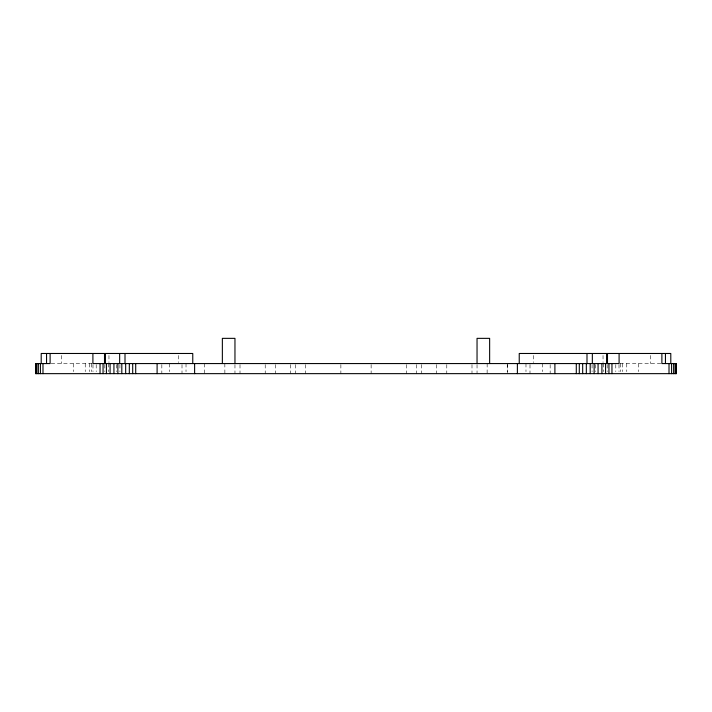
<?xml version="1.0" encoding="UTF-8"?>
<svg xmlns="http://www.w3.org/2000/svg" width="712" height="712" viewBox="0 0 712 712"><rect width="100%" height="100%" fill="white"/><g stroke="black" fill="none" stroke-linecap="round" stroke-linejoin="round"><path stroke-width="0.53" stroke-dasharray="3.56 2.67" d="M51.175 363.565L92.071 363.565M619.929 363.565L660.825 363.565M650.296 355.493L650.296 363.565M638.397 363.565L638.397 371.637M626.756 363.565L626.756 371.637M622.671 363.565L622.671 371.637M620.277 363.565L620.277 371.637M619.013 364.571L619.013 371.637M615.791 364.571L615.791 371.637M607.185 364.571L607.185 371.637M603.634 363.565L603.634 371.637M603.037 355.493L603.037 362.559M595.588 364.571L595.588 371.637M592.081 364.571L592.081 371.637M550.162 364.571L550.162 373.649M542.624 363.565L542.624 371.637M533.502 355.493L533.502 362.559M529.995 364.571L529.995 373.649M525.981 363.565L525.981 371.637M507.282 363.565L507.3 373.649M507.247 364.571L507.247 371.637M487.159 363.565L487.124 373.649M477.04 364.571L477.04 373.649M471.994 364.571L471.994 373.649M446.78 364.571L446.78 373.649M436.687 364.571L436.687 373.649M421.566 364.571L421.566 373.649M416.52 364.571L416.52 373.649M406.436 364.571L406.436 373.649M371.13 364.571L371.13 373.649M340.87 364.571L340.87 373.649M305.564 364.571L305.564 373.649M295.48 364.571L295.48 373.649M290.434 364.571L290.434 373.649M275.313 364.571L275.313 373.649M265.22 364.571L265.22 373.649M240.006 364.571L240.006 373.649M234.96 364.571L234.96 373.649M224.841 363.565L224.876 373.649M204.736 363.565L204.7 373.649M186.019 363.565L186.019 371.637M182.005 364.571L182.005 373.649M178.498 355.493L178.498 362.559M169.376 363.565L169.376 371.637M161.838 364.571L161.838 373.649M119.919 364.571L119.919 371.637M116.412 364.571L116.412 371.637M108.963 355.493L108.963 362.559M108.366 363.565L108.366 371.637M104.815 364.571L104.815 371.637M96.209 364.571L96.209 371.637M92.987 364.571L92.987 371.637M91.723 363.565L91.723 371.637M89.329 363.565L89.329 371.637M85.244 363.565L85.244 371.637M73.603 363.565L73.603 371.637M61.704 355.493L61.704 363.565"/><path stroke-width="1.07" d="M676.088 363.565L676.088 373.649M675.163 363.565L675.163 373.649M673.65 363.565L673.65 373.649M671.585 363.565L671.585 373.649M670.793 363.565L670.793 353.481L519.235 353.481L519.235 363.565M669.013 363.565L669.013 373.649M665.444 353.481L665.444 363.565M661.884 353.481L661.884 363.565L676.4 363.565L676.4 373.649L35.6 373.649L35.6 363.565L50.116 363.565L50.116 353.481M619.093 353.481L619.093 363.565L92.907 363.565L92.907 353.481M611.955 363.565L611.955 373.649M608.947 363.565L608.947 373.649M607.496 353.481L607.496 363.565M606.606 353.481L606.606 363.565M605.574 363.565L605.574 373.649M601.916 363.565L601.916 373.649M598.071 363.565L598.071 373.649M594.128 363.565L594.128 373.649M592.339 353.481L592.339 363.565M590.186 363.565L590.186 373.649M586.991 353.481L586.991 363.565M586.332 363.565L586.332 373.649M582.674 363.565L582.674 373.649M579.301 363.565L579.301 373.649M576.293 363.565L576.293 373.649M554.897 363.565L554.897 373.649M517.384 363.565L517.384 373.649M489.642 363.565L489.642 338.351L477.04 338.351L477.04 363.565M234.96 363.565L234.96 338.351L222.358 338.351L222.358 363.565M194.616 363.565L194.616 373.649M192.765 363.565L192.765 353.481L41.207 353.481L41.207 363.565M157.103 363.565L157.103 373.649M135.707 363.565L135.707 373.649M132.699 363.565L132.699 373.649M129.326 363.565L129.326 373.649M125.668 363.565L125.668 373.649M125.009 353.481L125.009 363.565M121.814 363.565L121.814 373.649M119.66 353.481L119.66 363.565M117.872 363.565L117.872 373.649M113.929 363.565L113.929 373.649M110.084 363.565L110.084 373.649M106.426 363.565L106.426 373.649M105.394 353.481L105.394 363.565M104.504 353.481L104.504 363.565M103.053 363.565L103.053 373.649M100.045 363.565L100.045 373.649M46.556 353.481L46.556 363.565M42.987 363.565L42.987 373.649M40.415 363.565L40.415 373.649M38.35 363.565L38.35 373.649M36.837 363.565L36.837 373.649M35.912 363.565L35.912 373.649"/></g></svg>
